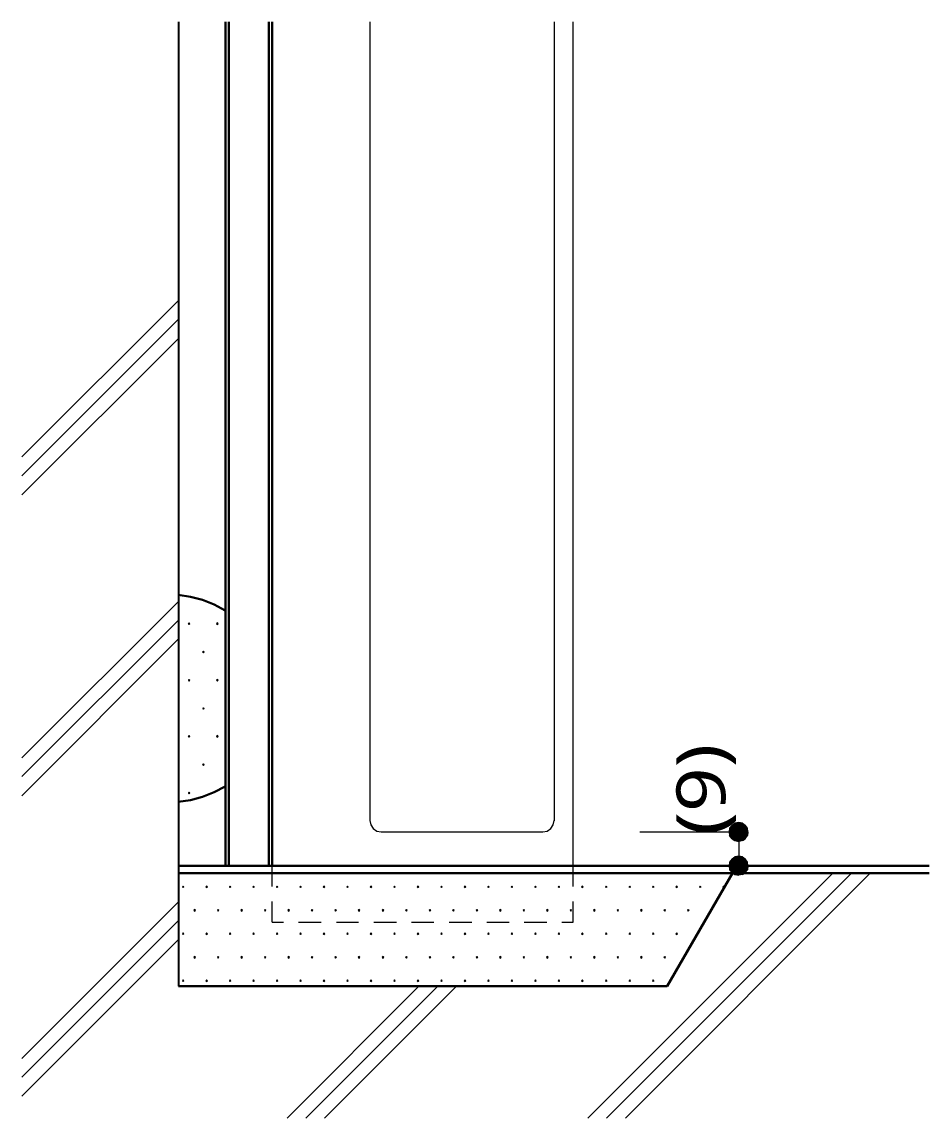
# Model space of a CAD drawing. Header units: millimetres. Extents: x 0 to 420, y 0 to 297.
# Drawn here: x 237.3 to 285.5, y 111.7 to 170 of the extents above; entities that cross this region are included whole.
import ezdxf
from ezdxf.enums import TextEntityAlignment as Align

# ---------------------------------------------------------------- set-up
doc = ezdxf.new("R2010")
doc.units = ezdxf.units.MM
doc.styles.add('kst32b', font='NotoSansJP-Variable.ttf')

msp = doc.modelspace()

# ---------------------------------------------------------------- hatches: boundary and pattern name
for points in [[(246.168, 138.028), (246.147, 138.007), (246.126, 137.985), (246.147, 137.964), (246.168, 137.943), (246.189, 137.964), (246.211, 137.985), (246.189, 138.007), (246.168, 138.028)], [(247.671, 138.028), (247.65, 138.007), (247.629, 137.985), (247.65, 137.964), (247.671, 137.943), (247.692, 137.964), (247.714, 137.985), (247.692, 138.007), (247.671, 138.028)], [(246.93, 136.525), (246.909, 136.504), (246.888, 136.483), (246.909, 136.461), (246.93, 136.44), (246.952, 136.461), (246.973, 136.483), (246.952, 136.504), (246.93, 136.525)], [(246.168, 135.022), (246.147, 135.001), (246.126, 134.98), (246.147, 134.959), (246.168, 134.938), (246.189, 134.959), (246.211, 134.98), (246.189, 135.001), (246.168, 135.022)], [(247.671, 135.022), (247.65, 135.001), (247.629, 134.98), (247.65, 134.959), (247.671, 134.938), (247.692, 134.959), (247.714, 134.98), (247.692, 135.001), (247.671, 135.022)], [(246.93, 133.519), (246.909, 133.498), (246.888, 133.477), (246.909, 133.456), (246.93, 133.435), (246.952, 133.456), (246.973, 133.477), (246.952, 133.498), (246.93, 133.519)], [(246.168, 132.038), (246.147, 132.017), (246.126, 131.995), (246.147, 131.974), (246.168, 131.953), (246.189, 131.974), (246.211, 131.995), (246.189, 132.017), (246.168, 132.038)], [(247.671, 132.038), (247.65, 132.017), (247.629, 131.995), (247.65, 131.974), (247.671, 131.953), (247.692, 131.974), (247.714, 131.995), (247.692, 132.017), (247.671, 132.038)], [(246.93, 130.535), (246.909, 130.514), (246.888, 130.492), (246.909, 130.471), (246.93, 130.45), (246.952, 130.471), (246.973, 130.492), (246.952, 130.514), (246.93, 130.535)], [(246.168, 129.032), (246.147, 129.011), (246.126, 128.99), (246.147, 128.968), (246.168, 128.947), (246.189, 128.968), (246.211, 128.99), (246.189, 129.011), (246.168, 129.032)], [(274.913, 127.106), (274.891, 126.915), (275.4, 126.915), (274.913, 127.106)], [(274.913, 125.307), (274.891, 125.116), (275.4, 125.116), (274.913, 125.307)], [(245.851, 124.037), (245.83, 124.015), (245.809, 123.994), (245.83, 123.973), (245.851, 123.952), (245.872, 123.973), (245.893, 123.994), (245.872, 124.015), (245.851, 124.037)], [(247.1, 124.037), (247.079, 124.015), (247.057, 123.994), (247.079, 123.973), (247.1, 123.952), (247.121, 123.973), (247.142, 123.994), (247.121, 124.015), (247.1, 124.037)], [(248.348, 124.037), (248.327, 124.015), (248.306, 123.994), (248.327, 123.973), (248.348, 123.952), (248.37, 123.973), (248.391, 123.994), (248.37, 124.015), (248.348, 124.037)], [(249.597, 124.037), (249.576, 124.015), (249.555, 123.994), (249.576, 123.973), (249.597, 123.952), (249.619, 123.973), (249.64, 123.994), (249.619, 124.015), (249.597, 124.037)], [(250.846, 124.037), (250.825, 124.015), (250.804, 123.994), (250.825, 123.973), (250.846, 123.952), (250.867, 123.973), (250.889, 123.994), (250.867, 124.015), (250.846, 124.037)], [(252.095, 124.037), (252.074, 124.015), (252.053, 123.994), (252.074, 123.973), (252.095, 123.952), (252.116, 123.973), (252.137, 123.994), (252.116, 124.015), (252.095, 124.037)], [(253.344, 124.037), (253.323, 124.015), (253.302, 123.994), (253.323, 123.973), (253.344, 123.952), (253.365, 123.973), (253.386, 123.994), (253.365, 124.015), (253.344, 124.037)], [(254.593, 124.037), (254.571, 124.015), (254.55, 123.994), (254.571, 123.973), (254.593, 123.952), (254.614, 123.973), (254.635, 123.994), (254.614, 124.015), (254.593, 124.037)], [(255.841, 124.037), (255.82, 124.015), (255.799, 123.994), (255.82, 123.973), (255.841, 123.952), (255.863, 123.973), (255.884, 123.994), (255.863, 124.015), (255.841, 124.037)], [(257.09, 124.037), (257.069, 124.015), (257.048, 123.994), (257.069, 123.973), (257.09, 123.952), (257.112, 123.973), (257.133, 123.994), (257.112, 124.015), (257.09, 124.037)], [(258.339, 124.037), (258.318, 124.015), (258.297, 123.994), (258.318, 123.973), (258.339, 123.952), (258.36, 123.973), (258.382, 123.994), (258.36, 124.015), (258.339, 124.037)], [(259.588, 124.037), (259.567, 124.015), (259.546, 123.994), (259.567, 123.973), (259.588, 123.952), (259.609, 123.973), (259.63, 123.994), (259.609, 124.015), (259.588, 124.037)], [(260.837, 124.037), (260.816, 124.015), (260.795, 123.994), (260.816, 123.973), (260.837, 123.952), (260.858, 123.973), (260.879, 123.994), (260.858, 124.015), (260.837, 124.037)], [(262.086, 124.037), (262.064, 124.015), (262.043, 123.994), (262.064, 123.973), (262.086, 123.952), (262.107, 123.973), (262.128, 123.994), (262.107, 124.015), (262.086, 124.037)], [(263.335, 124.037), (263.313, 124.015), (263.292, 123.994), (263.313, 123.973), (263.335, 123.952), (263.356, 123.973), (263.377, 123.994), (263.356, 124.015), (263.335, 124.037)], [(264.583, 124.037), (264.562, 124.015), (264.541, 123.994), (264.562, 123.973), (264.583, 123.952), (264.604, 123.973), (264.626, 123.994), (264.604, 124.015), (264.583, 124.037)], [(265.832, 124.037), (265.811, 124.015), (265.79, 123.994), (265.811, 123.973), (265.832, 123.952), (265.853, 123.973), (265.875, 123.994), (265.853, 124.015), (265.832, 124.037)], [(267.081, 124.037), (267.06, 124.015), (267.039, 123.994), (267.06, 123.973), (267.081, 123.952), (267.102, 123.973), (267.123, 123.994), (267.102, 124.015), (267.081, 124.037)], [(268.351, 124.037), (268.33, 124.015), (268.309, 123.994), (268.33, 123.973), (268.351, 123.952), (268.372, 123.973), (268.393, 123.994), (268.372, 124.015), (268.351, 124.037)], [(269.6, 124.037), (269.579, 124.015), (269.557, 123.994), (269.579, 123.973), (269.6, 123.952), (269.621, 123.973), (269.642, 123.994), (269.621, 124.015), (269.6, 124.037)], [(270.849, 124.037), (270.828, 124.015), (270.806, 123.994), (270.828, 123.973), (270.849, 123.952), (270.87, 123.973), (270.891, 123.994), (270.87, 124.015), (270.849, 124.037)], [(272.098, 124.037), (272.076, 124.015), (272.055, 123.994), (272.076, 123.973), (272.098, 123.952), (272.119, 123.973), (272.14, 123.994), (272.119, 124.015), (272.098, 124.037)], [(273.346, 124.037), (273.325, 124.015), (273.304, 123.994), (273.325, 123.973), (273.346, 123.952), (273.368, 123.973), (273.389, 123.994), (273.368, 124.015), (273.346, 124.037)], [(274.595, 124.037), (274.574, 124.015), (274.553, 123.994), (274.574, 123.973), (274.595, 123.952), (274.616, 123.973), (274.637, 123.994), (274.616, 124.015), (274.595, 124.037)], [(246.465, 122.788), (246.444, 122.767), (246.422, 122.746), (246.444, 122.724), (246.465, 122.703), (246.486, 122.724), (246.507, 122.746), (246.486, 122.767), (246.465, 122.788)], [(247.714, 122.788), (247.692, 122.767), (247.671, 122.746), (247.692, 122.724), (247.714, 122.703), (247.735, 122.724), (247.756, 122.746), (247.735, 122.767), (247.714, 122.788)], [(248.962, 122.788), (248.941, 122.767), (248.92, 122.746), (248.941, 122.724), (248.962, 122.703), (248.984, 122.724), (249.005, 122.746), (248.984, 122.767), (248.962, 122.788)], [(250.211, 122.788), (250.19, 122.767), (250.169, 122.746), (250.19, 122.724), (250.211, 122.703), (250.232, 122.724), (250.254, 122.746), (250.232, 122.767), (250.211, 122.788)], [(251.46, 122.788), (251.439, 122.767), (251.418, 122.746), (251.439, 122.724), (251.46, 122.703), (251.481, 122.724), (251.502, 122.746), (251.481, 122.767), (251.46, 122.788)], [(252.709, 122.788), (252.688, 122.767), (252.666, 122.746), (252.688, 122.724), (252.709, 122.703), (252.73, 122.724), (252.751, 122.746), (252.73, 122.767), (252.709, 122.788)], [(253.958, 122.788), (253.937, 122.767), (253.915, 122.746), (253.937, 122.724), (253.958, 122.703), (253.979, 122.724), (254, 122.746), (253.979, 122.767), (253.958, 122.788)], [(255.207, 122.788), (255.185, 122.767), (255.164, 122.746), (255.185, 122.724), (255.207, 122.703), (255.228, 122.724), (255.249, 122.746), (255.228, 122.767), (255.207, 122.788)], [(256.477, 122.788), (256.455, 122.767), (256.434, 122.746), (256.455, 122.724), (256.477, 122.703), (256.498, 122.724), (256.519, 122.746), (256.498, 122.767), (256.477, 122.788)], [(257.725, 122.788), (257.704, 122.767), (257.683, 122.746), (257.704, 122.724), (257.725, 122.703), (257.746, 122.724), (257.768, 122.746), (257.746, 122.767), (257.725, 122.788)], [(258.974, 122.788), (258.953, 122.767), (258.932, 122.746), (258.953, 122.724), (258.974, 122.703), (258.995, 122.724), (259.016, 122.746), (258.995, 122.767), (258.974, 122.788)], [(260.223, 122.788), (260.202, 122.767), (260.181, 122.746), (260.202, 122.724), (260.223, 122.703), (260.244, 122.724), (260.265, 122.746), (260.244, 122.767), (260.223, 122.788)], [(261.472, 122.788), (261.451, 122.767), (261.429, 122.746), (261.451, 122.724), (261.472, 122.703), (261.493, 122.724), (261.514, 122.746), (261.493, 122.767), (261.472, 122.788)], [(262.721, 122.788), (262.7, 122.767), (262.678, 122.746), (262.7, 122.724), (262.721, 122.703), (262.742, 122.724), (262.763, 122.746), (262.742, 122.767), (262.721, 122.788)], [(263.97, 122.788), (263.948, 122.767), (263.927, 122.746), (263.948, 122.724), (263.97, 122.703), (263.991, 122.724), (264.012, 122.746), (263.991, 122.767), (263.97, 122.788)], [(265.218, 122.788), (265.197, 122.767), (265.176, 122.746), (265.197, 122.724), (265.218, 122.703), (265.239, 122.724), (265.261, 122.746), (265.239, 122.767), (265.218, 122.788)], [(266.467, 122.788), (266.446, 122.767), (266.425, 122.746), (266.446, 122.724), (266.467, 122.703), (266.488, 122.724), (266.51, 122.746), (266.488, 122.767), (266.467, 122.788)], [(267.716, 122.788), (267.695, 122.767), (267.674, 122.746), (267.695, 122.724), (267.716, 122.703), (267.737, 122.724), (267.758, 122.746), (267.737, 122.767), (267.716, 122.788)], [(268.965, 122.788), (268.944, 122.767), (268.923, 122.746), (268.944, 122.724), (268.965, 122.703), (268.986, 122.724), (269.007, 122.746), (268.986, 122.767), (268.965, 122.788)], [(270.214, 122.788), (270.193, 122.767), (270.171, 122.746), (270.193, 122.724), (270.214, 122.703), (270.235, 122.724), (270.256, 122.746), (270.235, 122.767), (270.214, 122.788)], [(271.462, 122.788), (271.441, 122.767), (271.42, 122.746), (271.441, 122.724), (271.462, 122.703), (271.484, 122.724), (271.505, 122.746), (271.484, 122.767), (271.462, 122.788)], [(272.711, 122.788), (272.69, 122.767), (272.669, 122.746), (272.69, 122.724), (272.711, 122.703), (272.732, 122.724), (272.754, 122.746), (272.732, 122.767), (272.711, 122.788)], [(245.851, 121.539), (245.83, 121.518), (245.809, 121.497), (245.83, 121.475), (245.851, 121.454), (245.872, 121.475), (245.893, 121.497), (245.872, 121.518), (245.851, 121.539)], [(247.1, 121.539), (247.079, 121.518), (247.057, 121.497), (247.079, 121.475), (247.1, 121.454), (247.121, 121.475), (247.142, 121.497), (247.121, 121.518), (247.1, 121.539)], [(248.348, 121.539), (248.327, 121.518), (248.306, 121.497), (248.327, 121.475), (248.348, 121.454), (248.37, 121.475), (248.391, 121.497), (248.37, 121.518), (248.348, 121.539)], [(249.597, 121.539), (249.576, 121.518), (249.555, 121.497), (249.576, 121.475), (249.597, 121.454), (249.619, 121.475), (249.64, 121.497), (249.619, 121.518), (249.597, 121.539)], [(250.846, 121.539), (250.825, 121.518), (250.804, 121.497), (250.825, 121.475), (250.846, 121.454), (250.867, 121.475), (250.889, 121.497), (250.867, 121.518), (250.846, 121.539)], [(252.095, 121.539), (252.074, 121.518), (252.053, 121.497), (252.074, 121.475), (252.095, 121.454), (252.116, 121.475), (252.137, 121.497), (252.116, 121.518), (252.095, 121.539)], [(253.344, 121.539), (253.323, 121.518), (253.302, 121.497), (253.323, 121.475), (253.344, 121.454), (253.365, 121.475), (253.386, 121.497), (253.365, 121.518), (253.344, 121.539)], [(254.593, 121.539), (254.571, 121.518), (254.55, 121.497), (254.571, 121.475), (254.593, 121.454), (254.614, 121.475), (254.635, 121.497), (254.614, 121.518), (254.593, 121.539)], [(255.841, 121.539), (255.82, 121.518), (255.799, 121.497), (255.82, 121.475), (255.841, 121.454), (255.863, 121.475), (255.884, 121.497), (255.863, 121.518), (255.841, 121.539)], [(257.09, 121.539), (257.069, 121.518), (257.048, 121.497), (257.069, 121.475), (257.09, 121.454), (257.112, 121.475), (257.133, 121.497), (257.112, 121.518), (257.09, 121.539)], [(258.339, 121.539), (258.318, 121.518), (258.297, 121.497), (258.318, 121.475), (258.339, 121.454), (258.36, 121.475), (258.382, 121.497), (258.36, 121.518), (258.339, 121.539)], [(259.588, 121.539), (259.567, 121.518), (259.546, 121.497), (259.567, 121.475), (259.588, 121.454), (259.609, 121.475), (259.63, 121.497), (259.609, 121.518), (259.588, 121.539)], [(260.837, 121.539), (260.816, 121.518), (260.795, 121.497), (260.816, 121.475), (260.837, 121.454), (260.858, 121.475), (260.879, 121.497), (260.858, 121.518), (260.837, 121.539)], [(262.086, 121.539), (262.064, 121.518), (262.043, 121.497), (262.064, 121.475), (262.086, 121.454), (262.107, 121.475), (262.128, 121.497), (262.107, 121.518), (262.086, 121.539)], [(263.335, 121.539), (263.313, 121.518), (263.292, 121.497), (263.313, 121.475), (263.335, 121.454), (263.356, 121.475), (263.377, 121.497), (263.356, 121.518), (263.335, 121.539)], [(264.583, 121.539), (264.562, 121.518), (264.541, 121.497), (264.562, 121.475), (264.583, 121.454), (264.604, 121.475), (264.626, 121.497), (264.604, 121.518), (264.583, 121.539)], [(265.832, 121.539), (265.811, 121.518), (265.79, 121.497), (265.811, 121.475), (265.832, 121.454), (265.853, 121.475), (265.875, 121.497), (265.853, 121.518), (265.832, 121.539)], [(267.081, 121.539), (267.06, 121.518), (267.039, 121.497), (267.06, 121.475), (267.081, 121.454), (267.102, 121.475), (267.123, 121.497), (267.102, 121.518), (267.081, 121.539)], [(268.351, 121.539), (268.33, 121.518), (268.309, 121.497), (268.33, 121.475), (268.351, 121.454), (268.372, 121.475), (268.393, 121.497), (268.372, 121.518), (268.351, 121.539)], [(269.6, 121.539), (269.579, 121.518), (269.557, 121.497), (269.579, 121.475), (269.6, 121.454), (269.621, 121.475), (269.642, 121.497), (269.621, 121.518), (269.6, 121.539)], [(270.849, 121.539), (270.828, 121.518), (270.806, 121.497), (270.828, 121.475), (270.849, 121.454), (270.87, 121.475), (270.891, 121.497), (270.87, 121.518), (270.849, 121.539)], [(272.098, 121.539), (272.076, 121.518), (272.055, 121.497), (272.076, 121.475), (272.098, 121.454), (272.119, 121.475), (272.14, 121.497), (272.119, 121.518), (272.098, 121.539)], [(246.465, 120.29), (246.444, 120.269), (246.422, 120.248), (246.444, 120.227), (246.465, 120.205), (246.486, 120.227), (246.507, 120.248), (246.486, 120.269), (246.465, 120.29)], [(247.714, 120.29), (247.692, 120.269), (247.671, 120.248), (247.692, 120.227), (247.714, 120.205), (247.735, 120.227), (247.756, 120.248), (247.735, 120.269), (247.714, 120.29)], [(248.962, 120.29), (248.941, 120.269), (248.92, 120.248), (248.941, 120.227), (248.962, 120.205), (248.984, 120.227), (249.005, 120.248), (248.984, 120.269), (248.962, 120.29)], [(250.211, 120.29), (250.19, 120.269), (250.169, 120.248), (250.19, 120.227), (250.211, 120.205), (250.232, 120.227), (250.254, 120.248), (250.232, 120.269), (250.211, 120.29)], [(251.46, 120.29), (251.439, 120.269), (251.418, 120.248), (251.439, 120.227), (251.46, 120.205), (251.481, 120.227), (251.502, 120.248), (251.481, 120.269), (251.46, 120.29)], [(252.709, 120.29), (252.688, 120.269), (252.666, 120.248), (252.688, 120.227), (252.709, 120.205), (252.73, 120.227), (252.751, 120.248), (252.73, 120.269), (252.709, 120.29)], [(253.958, 120.29), (253.937, 120.269), (253.915, 120.248), (253.937, 120.227), (253.958, 120.205), (253.979, 120.227), (254, 120.248), (253.979, 120.269), (253.958, 120.29)], [(255.207, 120.29), (255.185, 120.269), (255.164, 120.248), (255.185, 120.227), (255.207, 120.205), (255.228, 120.227), (255.249, 120.248), (255.228, 120.269), (255.207, 120.29)], [(256.477, 120.29), (256.455, 120.269), (256.434, 120.248), (256.455, 120.227), (256.477, 120.205), (256.498, 120.227), (256.519, 120.248), (256.498, 120.269), (256.477, 120.29)], [(257.725, 120.29), (257.704, 120.269), (257.683, 120.248), (257.704, 120.227), (257.725, 120.205), (257.746, 120.227), (257.768, 120.248), (257.746, 120.269), (257.725, 120.29)], [(258.974, 120.29), (258.953, 120.269), (258.932, 120.248), (258.953, 120.227), (258.974, 120.205), (258.995, 120.227), (259.016, 120.248), (258.995, 120.269), (258.974, 120.29)], [(260.223, 120.29), (260.202, 120.269), (260.181, 120.248), (260.202, 120.227), (260.223, 120.205), (260.244, 120.227), (260.265, 120.248), (260.244, 120.269), (260.223, 120.29)], [(261.472, 120.29), (261.451, 120.269), (261.429, 120.248), (261.451, 120.227), (261.472, 120.205), (261.493, 120.227), (261.514, 120.248), (261.493, 120.269), (261.472, 120.29)], [(262.721, 120.29), (262.7, 120.269), (262.678, 120.248), (262.7, 120.227), (262.721, 120.205), (262.742, 120.227), (262.763, 120.248), (262.742, 120.269), (262.721, 120.29)], [(263.97, 120.29), (263.948, 120.269), (263.927, 120.248), (263.948, 120.227), (263.97, 120.205), (263.991, 120.227), (264.012, 120.248), (263.991, 120.269), (263.97, 120.29)], [(265.218, 120.29), (265.197, 120.269), (265.176, 120.248), (265.197, 120.227), (265.218, 120.205), (265.239, 120.227), (265.261, 120.248), (265.239, 120.269), (265.218, 120.29)], [(266.467, 120.29), (266.446, 120.269), (266.425, 120.248), (266.446, 120.227), (266.467, 120.205), (266.488, 120.227), (266.51, 120.248), (266.488, 120.269), (266.467, 120.29)], [(267.716, 120.29), (267.695, 120.269), (267.674, 120.248), (267.695, 120.227), (267.716, 120.205), (267.737, 120.227), (267.758, 120.248), (267.737, 120.269), (267.716, 120.29)], [(268.965, 120.29), (268.944, 120.269), (268.923, 120.248), (268.944, 120.227), (268.965, 120.205), (268.986, 120.227), (269.007, 120.248), (268.986, 120.269), (268.965, 120.29)], [(270.214, 120.29), (270.193, 120.269), (270.171, 120.248), (270.193, 120.227), (270.214, 120.205), (270.235, 120.227), (270.256, 120.248), (270.235, 120.269), (270.214, 120.29)], [(271.462, 120.29), (271.441, 120.269), (271.42, 120.248), (271.441, 120.227), (271.462, 120.205), (271.484, 120.227), (271.505, 120.248), (271.484, 120.269), (271.462, 120.29)], [(245.851, 119.041), (245.83, 119.02), (245.809, 118.999), (245.83, 118.978), (245.851, 118.957), (245.872, 118.978), (245.893, 118.999), (245.872, 119.02), (245.851, 119.041)], [(247.1, 119.041), (247.079, 119.02), (247.057, 118.999), (247.079, 118.978), (247.1, 118.957), (247.121, 118.978), (247.142, 118.999), (247.121, 119.02), (247.1, 119.041)], [(248.348, 119.041), (248.327, 119.02), (248.306, 118.999), (248.327, 118.978), (248.348, 118.957), (248.37, 118.978), (248.391, 118.999), (248.37, 119.02), (248.348, 119.041)], [(249.597, 119.041), (249.576, 119.02), (249.555, 118.999), (249.576, 118.978), (249.597, 118.957), (249.619, 118.978), (249.64, 118.999), (249.619, 119.02), (249.597, 119.041)], [(250.846, 119.041), (250.825, 119.02), (250.804, 118.999), (250.825, 118.978), (250.846, 118.957), (250.867, 118.978), (250.889, 118.999), (250.867, 119.02), (250.846, 119.041)], [(252.095, 119.041), (252.074, 119.02), (252.053, 118.999), (252.074, 118.978), (252.095, 118.957), (252.116, 118.978), (252.137, 118.999), (252.116, 119.02), (252.095, 119.041)], [(253.344, 119.041), (253.323, 119.02), (253.302, 118.999), (253.323, 118.978), (253.344, 118.957), (253.365, 118.978), (253.386, 118.999), (253.365, 119.02), (253.344, 119.041)], [(254.593, 119.041), (254.571, 119.02), (254.55, 118.999), (254.571, 118.978), (254.593, 118.957), (254.614, 118.978), (254.635, 118.999), (254.614, 119.02), (254.593, 119.041)], [(255.841, 119.041), (255.82, 119.02), (255.799, 118.999), (255.82, 118.978), (255.841, 118.957), (255.863, 118.978), (255.884, 118.999), (255.863, 119.02), (255.841, 119.041)], [(257.09, 119.041), (257.069, 119.02), (257.048, 118.999), (257.069, 118.978), (257.09, 118.957), (257.112, 118.978), (257.133, 118.999), (257.112, 119.02), (257.09, 119.041)], [(258.339, 119.041), (258.318, 119.02), (258.297, 118.999), (258.318, 118.978), (258.339, 118.957), (258.36, 118.978), (258.382, 118.999), (258.36, 119.02), (258.339, 119.041)], [(259.588, 119.041), (259.567, 119.02), (259.546, 118.999), (259.567, 118.978), (259.588, 118.957), (259.609, 118.978), (259.63, 118.999), (259.609, 119.02), (259.588, 119.041)], [(260.837, 119.041), (260.816, 119.02), (260.795, 118.999), (260.816, 118.978), (260.837, 118.957), (260.858, 118.978), (260.879, 118.999), (260.858, 119.02), (260.837, 119.041)], [(262.086, 119.041), (262.064, 119.02), (262.043, 118.999), (262.064, 118.978), (262.086, 118.957), (262.107, 118.978), (262.128, 118.999), (262.107, 119.02), (262.086, 119.041)], [(263.335, 119.041), (263.313, 119.02), (263.292, 118.999), (263.313, 118.978), (263.335, 118.957), (263.356, 118.978), (263.377, 118.999), (263.356, 119.02), (263.335, 119.041)], [(264.583, 119.041), (264.562, 119.02), (264.541, 118.999), (264.562, 118.978), (264.583, 118.957), (264.604, 118.978), (264.626, 118.999), (264.604, 119.02), (264.583, 119.041)], [(265.832, 119.041), (265.811, 119.02), (265.79, 118.999), (265.811, 118.978), (265.832, 118.957), (265.853, 118.978), (265.875, 118.999), (265.853, 119.02), (265.832, 119.041)], [(267.081, 119.041), (267.06, 119.02), (267.039, 118.999), (267.06, 118.978), (267.081, 118.957), (267.102, 118.978), (267.123, 118.999), (267.102, 119.02), (267.081, 119.041)], [(268.351, 119.041), (268.33, 119.02), (268.309, 118.999), (268.33, 118.978), (268.351, 118.957), (268.372, 118.978), (268.393, 118.999), (268.372, 119.02), (268.351, 119.041)], [(269.6, 119.041), (269.579, 119.02), (269.557, 118.999), (269.579, 118.978), (269.6, 118.957), (269.621, 118.978), (269.642, 118.999), (269.621, 119.02), (269.6, 119.041)], [(270.849, 119.041), (270.828, 119.02), (270.806, 118.999), (270.828, 118.978), (270.849, 118.957), (270.87, 118.978), (270.891, 118.999), (270.87, 119.02), (270.849, 119.041)]]:
    msp.add_hatch(color=7).paths.add_polyline_path(points)
h = msp.add_hatch(color=7)
h.paths.add_polyline_path([(275.4, 127.423), (275.188, 127.381), (275.4, 126.915), (275.4, 127.423)])
h.paths.add_polyline_path([(275.188, 127.381), (275.4, 126.915), (275.04, 127.275), (275.188, 127.381)])
h.paths.add_polyline_path([(275.4, 126.915), (275.04, 127.275), (274.913, 127.106), (275.4, 126.915)])
h = msp.add_hatch(color=7)
h.paths.add_polyline_path([(275.865, 127.106), (275.738, 127.275), (275.4, 126.915), (275.865, 127.106)])
h.paths.add_polyline_path([(275.738, 127.275), (275.4, 126.915), (275.59, 127.381), (275.738, 127.275)])
h.paths.add_polyline_path([(275.4, 126.915), (275.59, 127.381), (275.4, 127.423), (275.4, 126.915)])
h = msp.add_hatch(color=7)
h.paths.add_polyline_path([(275.738, 126.555), (275.865, 126.725), (275.4, 126.915), (275.738, 126.555)])
h.paths.add_polyline_path([(275.865, 126.725), (275.4, 126.915), (275.886, 126.915), (275.865, 126.725)])
h.paths.add_polyline_path([(275.4, 126.915), (275.886, 126.915), (275.865, 127.106), (275.4, 126.915)])
h = msp.add_hatch(color=7)
h.paths.add_polyline_path([(274.891, 126.915), (274.913, 126.725), (275.4, 126.915), (274.891, 126.915)])
h.paths.add_polyline_path([(274.913, 126.725), (275.4, 126.915), (275.04, 126.555), (274.913, 126.725)])
h.paths.add_polyline_path([(275.4, 126.915), (275.04, 126.555), (275.188, 126.45), (275.4, 126.915)])
h = msp.add_hatch(color=7)
h.paths.add_polyline_path([(275.188, 126.45), (275.4, 126.407), (275.4, 126.915), (275.188, 126.45)])
h.paths.add_polyline_path([(275.4, 126.407), (275.4, 126.915), (275.59, 126.45), (275.4, 126.407)])
h.paths.add_polyline_path([(275.4, 126.915), (275.59, 126.45), (275.738, 126.555), (275.4, 126.915)])
h = msp.add_hatch(color=7)
h.paths.add_polyline_path([(275.4, 125.624), (275.188, 125.582), (275.4, 125.116), (275.4, 125.624)])
h.paths.add_polyline_path([(275.188, 125.582), (275.4, 125.116), (275.04, 125.476), (275.188, 125.582)])
h.paths.add_polyline_path([(275.4, 125.116), (275.04, 125.476), (274.913, 125.307), (275.4, 125.116)])
h = msp.add_hatch(color=7)
h.paths.add_polyline_path([(275.865, 125.307), (275.738, 125.476), (275.4, 125.116), (275.865, 125.307)])
h.paths.add_polyline_path([(275.738, 125.476), (275.4, 125.116), (275.59, 125.582), (275.738, 125.476)])
h.paths.add_polyline_path([(275.4, 125.116), (275.59, 125.582), (275.4, 125.624), (275.4, 125.116)])
h = msp.add_hatch(color=7)
h.paths.add_polyline_path([(274.891, 125.116), (274.913, 124.904), (275.4, 125.116), (274.891, 125.116)])
h.paths.add_polyline_path([(274.913, 124.904), (275.4, 125.116), (275.04, 124.756), (274.913, 124.904)])
h.paths.add_polyline_path([(275.4, 125.116), (275.04, 124.756), (275.188, 124.65), (275.4, 125.116)])
h = msp.add_hatch(color=7)
h.paths.add_polyline_path([(275.188, 124.65), (275.4, 124.608), (275.4, 125.116), (275.188, 124.65)])
h.paths.add_polyline_path([(275.4, 124.608), (275.4, 125.116), (275.59, 124.65), (275.4, 124.608)])
h.paths.add_polyline_path([(275.4, 125.116), (275.59, 124.65), (275.738, 124.756), (275.4, 125.116)])
h = msp.add_hatch(color=7)
h.paths.add_polyline_path([(275.738, 124.756), (275.865, 124.904), (275.4, 125.116), (275.738, 124.756)])
h.paths.add_polyline_path([(275.865, 124.904), (275.4, 125.116), (275.886, 125.116), (275.865, 124.904)])
h.paths.add_polyline_path([(275.4, 125.116), (275.886, 125.116), (275.865, 125.307), (275.4, 125.116)])

# ---------------------------------------------------------------- linework, layer by layer
at = {"lineweight": 25}
msp.add_lwpolyline([(245.597, 169.989), (245.597, 118.703)], dxfattribs=at)
at = {"lineweight": 30}
for points in [[(248.095, 125.116), (248.095, 169.989)], [(248.285, 125.116), (248.285, 169.989)], [(250.402, 125.116), (250.402, 169.989)], [(250.592, 125.116), (250.592, 169.989)], [(248.081, 138.695), (247.498, 139.012), (246.882, 139.256), (246.243, 139.424), (245.585, 139.514)], [(245.585, 128.519), (246.243, 128.61), (246.882, 128.778), (247.498, 129.021), (248.081, 129.338)], [(245.597, 125.116), (285.517, 125.116)], [(245.597, 118.703), (271.589, 118.703), (275.061, 124.714)], [(245.597, 124.714), (285.517, 124.714)]]:
    msp.add_lwpolyline(points, dxfattribs=at)
at = {"lineweight": 13}
for points in [[(255.799, 127.508), (255.799, 169.989)], [(265.599, 127.508), (265.599, 169.989)], [(266.594, 125.116), (266.594, 169.989)], [(237.278, 146.854), (245.597, 155.173)], [(237.278, 145.859), (245.597, 154.178)], [(237.278, 144.843), (245.597, 153.162)], [(237.278, 130.852), (245.597, 139.171)], [(237.278, 129.858), (245.597, 138.176)], [(237.278, 128.842), (245.597, 137.181)], [(255.778, 127.519), (255.825, 127.284), (255.955, 127.092), (256.146, 126.963), (256.381, 126.915)], [(264.975, 126.915), (265.21, 126.963), (265.401, 127.092), (265.531, 127.284), (265.578, 127.519)], [(256.392, 126.915), (264.986, 126.915)], [(270.129, 126.915), (275.4, 126.915)], [(274.849, 126.915), (275.4, 126.915), (275.421, 126.915)], [(275.4, 126.915), (275.4, 125.116)], [(250.592, 124.015), (250.592, 125.116)], [(266.594, 124.015), (266.594, 125.116)], [(275.4, 125.116), (275.421, 125.116)], [(267.377, 111.696), (280.395, 124.714)], [(268.372, 111.696), (281.39, 124.714)], [(269.367, 111.696), (282.385, 124.714)], [(237.278, 114.871), (245.597, 123.19)], [(250.592, 122.11), (250.592, 123.211)], [(266.594, 122.11), (266.594, 123.211)], [(237.278, 113.877), (245.597, 122.195)], [(250.592, 122.11), (251.185, 122.11)], [(251.989, 122.11), (253.196, 122.11)], [(254, 122.11), (255.185, 122.11)], [(255.99, 122.11), (257.196, 122.11)], [(258, 122.11), (259.186, 122.11)], [(259.99, 122.11), (261.197, 122.11)], [(262.001, 122.11), (263.186, 122.11)], [(263.991, 122.11), (265.197, 122.11)], [(265.98, 122.11), (266.594, 122.11)], [(237.278, 112.861), (245.597, 121.2)], [(251.375, 111.696), (258.382, 118.703)], [(252.37, 111.696), (259.398, 118.703)], [(253.365, 111.696), (260.392, 118.703)]]:
    msp.add_lwpolyline(points, dxfattribs=at)
at = {"lineweight": 0}
for points in [[(246.168, 138.028), (246.147, 138.007), (246.126, 137.985), (246.147, 137.964), (246.168, 137.943), (246.189, 137.964), (246.211, 137.985), (246.189, 138.007)], [(247.671, 138.028), (247.65, 138.007), (247.629, 137.985), (247.65, 137.964), (247.671, 137.943), (247.692, 137.964), (247.714, 137.985), (247.692, 138.007)], [(246.93, 136.525), (246.909, 136.504), (246.888, 136.483), (246.909, 136.461), (246.93, 136.44), (246.952, 136.461), (246.973, 136.483), (246.952, 136.504)], [(246.168, 135.022), (246.147, 135.001), (246.126, 134.98), (246.147, 134.959), (246.168, 134.938), (246.189, 134.959), (246.211, 134.98), (246.189, 135.001)], [(247.671, 135.022), (247.65, 135.001), (247.629, 134.98), (247.65, 134.959), (247.671, 134.938), (247.692, 134.959), (247.714, 134.98), (247.692, 135.001)], [(246.93, 133.519), (246.909, 133.498), (246.888, 133.477), (246.909, 133.456), (246.93, 133.435), (246.952, 133.456), (246.973, 133.477), (246.952, 133.498)], [(246.168, 132.038), (246.147, 132.017), (246.126, 131.995), (246.147, 131.974), (246.168, 131.953), (246.189, 131.974), (246.211, 131.995), (246.189, 132.017)], [(247.671, 132.038), (247.65, 132.017), (247.629, 131.995), (247.65, 131.974), (247.671, 131.953), (247.692, 131.974), (247.714, 131.995), (247.692, 132.017)], [(246.93, 130.535), (246.909, 130.514), (246.888, 130.492), (246.909, 130.471), (246.93, 130.45), (246.952, 130.471), (246.973, 130.492), (246.952, 130.514)], [(246.168, 129.032), (246.147, 129.011), (246.126, 128.99), (246.147, 128.968), (246.168, 128.947), (246.189, 128.968), (246.211, 128.99), (246.189, 129.011)], [(274.913, 127.106), (274.891, 126.915), (275.4, 126.915)], [(275.4, 126.915), (275.04, 127.275), (274.913, 127.106)], [(275.188, 127.381), (275.4, 126.915), (275.04, 127.275)], [(275.4, 127.423), (275.188, 127.381), (275.4, 126.915)], [(275.4, 126.915), (275.59, 127.381), (275.4, 127.423)], [(275.738, 127.275), (275.4, 126.915), (275.59, 127.381)], [(275.865, 127.106), (275.738, 127.275), (275.4, 126.915)], [(275.4, 126.915), (275.886, 126.915), (275.865, 127.106)], [(274.891, 126.915), (274.913, 126.725), (275.4, 126.915)], [(274.913, 126.725), (275.4, 126.915), (275.04, 126.555)], [(275.4, 126.915), (275.04, 126.555), (275.188, 126.45)], [(275.188, 126.45), (275.4, 126.407), (275.4, 126.915)], [(275.4, 126.407), (275.4, 126.915), (275.59, 126.45)], [(275.4, 126.915), (275.59, 126.45), (275.738, 126.555)], [(275.738, 126.555), (275.865, 126.725), (275.4, 126.915)], [(275.865, 126.725), (275.4, 126.915), (275.886, 126.915)], [(275.4, 125.116), (275.04, 125.476), (274.913, 125.307)], [(275.188, 125.582), (275.4, 125.116), (275.04, 125.476)], [(275.4, 125.624), (275.188, 125.582), (275.4, 125.116)], [(275.4, 125.116), (275.59, 125.582), (275.4, 125.624)], [(275.738, 125.476), (275.4, 125.116), (275.59, 125.582)], [(275.865, 125.307), (275.738, 125.476), (275.4, 125.116)], [(274.913, 125.307), (274.891, 125.116), (275.4, 125.116)], [(274.891, 125.116), (274.913, 124.904), (275.4, 125.116)], [(274.913, 124.904), (275.4, 125.116), (275.04, 124.756)], [(275.4, 125.116), (275.04, 124.756), (275.188, 124.65)], [(275.188, 124.65), (275.4, 124.608), (275.4, 125.116)], [(275.4, 125.116), (275.886, 125.116), (275.865, 125.307)], [(275.4, 124.608), (275.4, 125.116), (275.59, 124.65)], [(275.4, 125.116), (275.59, 124.65), (275.738, 124.756)], [(275.738, 124.756), (275.865, 124.904), (275.4, 125.116)], [(275.865, 124.904), (275.4, 125.116), (275.886, 125.116)], [(245.851, 124.037), (245.83, 124.015), (245.809, 123.994), (245.83, 123.973), (245.851, 123.952), (245.872, 123.973), (245.893, 123.994), (245.872, 124.015)], [(247.1, 124.037), (247.079, 124.015), (247.057, 123.994), (247.079, 123.973), (247.1, 123.952), (247.121, 123.973), (247.142, 123.994), (247.121, 124.015)], [(248.348, 124.037), (248.327, 124.015), (248.306, 123.994), (248.327, 123.973), (248.348, 123.952), (248.37, 123.973), (248.391, 123.994), (248.37, 124.015)], [(249.597, 124.037), (249.576, 124.015), (249.555, 123.994), (249.576, 123.973), (249.597, 123.952), (249.619, 123.973), (249.64, 123.994), (249.619, 124.015)], [(250.846, 124.037), (250.825, 124.015), (250.804, 123.994), (250.825, 123.973), (250.846, 123.952), (250.867, 123.973), (250.889, 123.994), (250.867, 124.015)], [(252.095, 124.037), (252.074, 124.015), (252.053, 123.994), (252.074, 123.973), (252.095, 123.952), (252.116, 123.973), (252.137, 123.994), (252.116, 124.015)], [(253.344, 124.037), (253.323, 124.015), (253.302, 123.994), (253.323, 123.973), (253.344, 123.952), (253.365, 123.973), (253.386, 123.994), (253.365, 124.015)], [(254.593, 124.037), (254.571, 124.015), (254.55, 123.994), (254.571, 123.973), (254.593, 123.952), (254.614, 123.973), (254.635, 123.994), (254.614, 124.015)], [(255.841, 124.037), (255.82, 124.015), (255.799, 123.994), (255.82, 123.973), (255.841, 123.952), (255.863, 123.973), (255.884, 123.994), (255.863, 124.015)], [(257.09, 124.037), (257.069, 124.015), (257.048, 123.994), (257.069, 123.973), (257.09, 123.952), (257.112, 123.973), (257.133, 123.994), (257.112, 124.015)], [(258.339, 124.037), (258.318, 124.015), (258.297, 123.994), (258.318, 123.973), (258.339, 123.952), (258.36, 123.973), (258.382, 123.994), (258.36, 124.015)], [(259.588, 124.037), (259.567, 124.015), (259.546, 123.994), (259.567, 123.973), (259.588, 123.952), (259.609, 123.973), (259.63, 123.994), (259.609, 124.015)], [(260.837, 124.037), (260.816, 124.015), (260.795, 123.994), (260.816, 123.973), (260.837, 123.952), (260.858, 123.973), (260.879, 123.994), (260.858, 124.015)], [(262.086, 124.037), (262.064, 124.015), (262.043, 123.994), (262.064, 123.973), (262.086, 123.952), (262.107, 123.973), (262.128, 123.994), (262.107, 124.015)], [(263.335, 124.037), (263.313, 124.015), (263.292, 123.994), (263.313, 123.973), (263.335, 123.952), (263.356, 123.973), (263.377, 123.994), (263.356, 124.015)], [(264.583, 124.037), (264.562, 124.015), (264.541, 123.994), (264.562, 123.973), (264.583, 123.952), (264.604, 123.973), (264.626, 123.994), (264.604, 124.015)], [(265.832, 124.037), (265.811, 124.015), (265.79, 123.994), (265.811, 123.973), (265.832, 123.952), (265.853, 123.973), (265.875, 123.994), (265.853, 124.015)], [(267.081, 124.037), (267.06, 124.015), (267.039, 123.994), (267.06, 123.973), (267.081, 123.952), (267.102, 123.973), (267.123, 123.994), (267.102, 124.015)], [(268.351, 124.037), (268.33, 124.015), (268.309, 123.994), (268.33, 123.973), (268.351, 123.952), (268.372, 123.973), (268.393, 123.994), (268.372, 124.015)], [(269.6, 124.037), (269.579, 124.015), (269.557, 123.994), (269.579, 123.973), (269.6, 123.952), (269.621, 123.973), (269.642, 123.994), (269.621, 124.015)], [(270.849, 124.037), (270.828, 124.015), (270.806, 123.994), (270.828, 123.973), (270.849, 123.952), (270.87, 123.973), (270.891, 123.994), (270.87, 124.015)], [(272.098, 124.037), (272.076, 124.015), (272.055, 123.994), (272.076, 123.973), (272.098, 123.952), (272.119, 123.973), (272.14, 123.994), (272.119, 124.015)], [(273.346, 124.037), (273.325, 124.015), (273.304, 123.994), (273.325, 123.973), (273.346, 123.952), (273.368, 123.973), (273.389, 123.994), (273.368, 124.015)], [(274.595, 124.037), (274.574, 124.015), (274.553, 123.994), (274.574, 123.973), (274.595, 123.952), (274.616, 123.973), (274.637, 123.994), (274.616, 124.015)], [(246.465, 122.788), (246.444, 122.767), (246.422, 122.746), (246.444, 122.724), (246.465, 122.703), (246.486, 122.724), (246.507, 122.746), (246.486, 122.767)], [(247.714, 122.788), (247.692, 122.767), (247.671, 122.746), (247.692, 122.724), (247.714, 122.703), (247.735, 122.724), (247.756, 122.746), (247.735, 122.767)], [(248.962, 122.788), (248.941, 122.767), (248.92, 122.746), (248.941, 122.724), (248.962, 122.703), (248.984, 122.724), (249.005, 122.746), (248.984, 122.767)], [(250.211, 122.788), (250.19, 122.767), (250.169, 122.746), (250.19, 122.724), (250.211, 122.703), (250.232, 122.724), (250.254, 122.746), (250.232, 122.767)], [(251.46, 122.788), (251.439, 122.767), (251.418, 122.746), (251.439, 122.724), (251.46, 122.703), (251.481, 122.724), (251.502, 122.746), (251.481, 122.767)], [(252.709, 122.788), (252.688, 122.767), (252.666, 122.746), (252.688, 122.724), (252.709, 122.703), (252.73, 122.724), (252.751, 122.746), (252.73, 122.767)], [(253.958, 122.788), (253.937, 122.767), (253.915, 122.746), (253.937, 122.724), (253.958, 122.703), (253.979, 122.724), (254, 122.746), (253.979, 122.767)], [(255.207, 122.788), (255.185, 122.767), (255.164, 122.746), (255.185, 122.724), (255.207, 122.703), (255.228, 122.724), (255.249, 122.746), (255.228, 122.767)], [(256.477, 122.788), (256.455, 122.767), (256.434, 122.746), (256.455, 122.724), (256.477, 122.703), (256.498, 122.724), (256.519, 122.746), (256.498, 122.767)], [(257.725, 122.788), (257.704, 122.767), (257.683, 122.746), (257.704, 122.724), (257.725, 122.703), (257.746, 122.724), (257.768, 122.746), (257.746, 122.767)], [(258.974, 122.788), (258.953, 122.767), (258.932, 122.746), (258.953, 122.724), (258.974, 122.703), (258.995, 122.724), (259.016, 122.746), (258.995, 122.767)], [(260.223, 122.788), (260.202, 122.767), (260.181, 122.746), (260.202, 122.724), (260.223, 122.703), (260.244, 122.724), (260.265, 122.746), (260.244, 122.767)], [(261.472, 122.788), (261.451, 122.767), (261.429, 122.746), (261.451, 122.724), (261.472, 122.703), (261.493, 122.724), (261.514, 122.746), (261.493, 122.767)], [(262.721, 122.788), (262.7, 122.767), (262.678, 122.746), (262.7, 122.724), (262.721, 122.703), (262.742, 122.724), (262.763, 122.746), (262.742, 122.767)], [(263.97, 122.788), (263.948, 122.767), (263.927, 122.746), (263.948, 122.724), (263.97, 122.703), (263.991, 122.724), (264.012, 122.746), (263.991, 122.767)], [(265.218, 122.788), (265.197, 122.767), (265.176, 122.746), (265.197, 122.724), (265.218, 122.703), (265.239, 122.724), (265.261, 122.746), (265.239, 122.767)], [(266.467, 122.788), (266.446, 122.767), (266.425, 122.746), (266.446, 122.724), (266.467, 122.703), (266.488, 122.724), (266.51, 122.746), (266.488, 122.767)], [(267.716, 122.788), (267.695, 122.767), (267.674, 122.746), (267.695, 122.724), (267.716, 122.703), (267.737, 122.724), (267.758, 122.746), (267.737, 122.767)], [(268.965, 122.788), (268.944, 122.767), (268.923, 122.746), (268.944, 122.724), (268.965, 122.703), (268.986, 122.724), (269.007, 122.746), (268.986, 122.767)], [(270.214, 122.788), (270.193, 122.767), (270.171, 122.746), (270.193, 122.724), (270.214, 122.703), (270.235, 122.724), (270.256, 122.746), (270.235, 122.767)], [(271.462, 122.788), (271.441, 122.767), (271.42, 122.746), (271.441, 122.724), (271.462, 122.703), (271.484, 122.724), (271.505, 122.746), (271.484, 122.767)], [(272.711, 122.788), (272.69, 122.767), (272.669, 122.746), (272.69, 122.724), (272.711, 122.703), (272.732, 122.724), (272.754, 122.746), (272.732, 122.767)], [(245.851, 121.539), (245.83, 121.518), (245.809, 121.497), (245.83, 121.475), (245.851, 121.454), (245.872, 121.475), (245.893, 121.497), (245.872, 121.518)], [(247.1, 121.539), (247.079, 121.518), (247.057, 121.497), (247.079, 121.475), (247.1, 121.454), (247.121, 121.475), (247.142, 121.497), (247.121, 121.518)], [(248.348, 121.539), (248.327, 121.518), (248.306, 121.497), (248.327, 121.475), (248.348, 121.454), (248.37, 121.475), (248.391, 121.497), (248.37, 121.518)], [(249.597, 121.539), (249.576, 121.518), (249.555, 121.497), (249.576, 121.475), (249.597, 121.454), (249.619, 121.475), (249.64, 121.497), (249.619, 121.518)], [(250.846, 121.539), (250.825, 121.518), (250.804, 121.497), (250.825, 121.475), (250.846, 121.454), (250.867, 121.475), (250.889, 121.497), (250.867, 121.518)], [(252.095, 121.539), (252.074, 121.518), (252.053, 121.497), (252.074, 121.475), (252.095, 121.454), (252.116, 121.475), (252.137, 121.497), (252.116, 121.518)], [(253.344, 121.539), (253.323, 121.518), (253.302, 121.497), (253.323, 121.475), (253.344, 121.454), (253.365, 121.475), (253.386, 121.497), (253.365, 121.518)], [(254.593, 121.539), (254.571, 121.518), (254.55, 121.497), (254.571, 121.475), (254.593, 121.454), (254.614, 121.475), (254.635, 121.497), (254.614, 121.518)], [(255.841, 121.539), (255.82, 121.518), (255.799, 121.497), (255.82, 121.475), (255.841, 121.454), (255.863, 121.475), (255.884, 121.497), (255.863, 121.518)], [(257.09, 121.539), (257.069, 121.518), (257.048, 121.497), (257.069, 121.475), (257.09, 121.454), (257.112, 121.475), (257.133, 121.497), (257.112, 121.518)], [(258.339, 121.539), (258.318, 121.518), (258.297, 121.497), (258.318, 121.475), (258.339, 121.454), (258.36, 121.475), (258.382, 121.497), (258.36, 121.518)], [(259.588, 121.539), (259.567, 121.518), (259.546, 121.497), (259.567, 121.475), (259.588, 121.454), (259.609, 121.475), (259.63, 121.497), (259.609, 121.518)], [(260.837, 121.539), (260.816, 121.518), (260.795, 121.497), (260.816, 121.475), (260.837, 121.454), (260.858, 121.475), (260.879, 121.497), (260.858, 121.518)], [(262.086, 121.539), (262.064, 121.518), (262.043, 121.497), (262.064, 121.475), (262.086, 121.454), (262.107, 121.475), (262.128, 121.497), (262.107, 121.518)], [(263.335, 121.539), (263.313, 121.518), (263.292, 121.497), (263.313, 121.475), (263.335, 121.454), (263.356, 121.475), (263.377, 121.497), (263.356, 121.518)], [(264.583, 121.539), (264.562, 121.518), (264.541, 121.497), (264.562, 121.475), (264.583, 121.454), (264.604, 121.475), (264.626, 121.497), (264.604, 121.518)], [(265.832, 121.539), (265.811, 121.518), (265.79, 121.497), (265.811, 121.475), (265.832, 121.454), (265.853, 121.475), (265.875, 121.497), (265.853, 121.518)], [(267.081, 121.539), (267.06, 121.518), (267.039, 121.497), (267.06, 121.475), (267.081, 121.454), (267.102, 121.475), (267.123, 121.497), (267.102, 121.518)], [(268.351, 121.539), (268.33, 121.518), (268.309, 121.497), (268.33, 121.475), (268.351, 121.454), (268.372, 121.475), (268.393, 121.497), (268.372, 121.518)], [(269.6, 121.539), (269.579, 121.518), (269.557, 121.497), (269.579, 121.475), (269.6, 121.454), (269.621, 121.475), (269.642, 121.497), (269.621, 121.518)], [(270.849, 121.539), (270.828, 121.518), (270.806, 121.497), (270.828, 121.475), (270.849, 121.454), (270.87, 121.475), (270.891, 121.497), (270.87, 121.518)], [(272.098, 121.539), (272.076, 121.518), (272.055, 121.497), (272.076, 121.475), (272.098, 121.454), (272.119, 121.475), (272.14, 121.497), (272.119, 121.518)], [(246.465, 120.29), (246.444, 120.269), (246.422, 120.248), (246.444, 120.227), (246.465, 120.205), (246.486, 120.227), (246.507, 120.248), (246.486, 120.269)], [(247.714, 120.29), (247.692, 120.269), (247.671, 120.248), (247.692, 120.227), (247.714, 120.205), (247.735, 120.227), (247.756, 120.248), (247.735, 120.269)], [(248.962, 120.29), (248.941, 120.269), (248.92, 120.248), (248.941, 120.227), (248.962, 120.205), (248.984, 120.227), (249.005, 120.248), (248.984, 120.269)], [(250.211, 120.29), (250.19, 120.269), (250.169, 120.248), (250.19, 120.227), (250.211, 120.205), (250.232, 120.227), (250.254, 120.248), (250.232, 120.269)], [(251.46, 120.29), (251.439, 120.269), (251.418, 120.248), (251.439, 120.227), (251.46, 120.205), (251.481, 120.227), (251.502, 120.248), (251.481, 120.269)], [(252.709, 120.29), (252.688, 120.269), (252.666, 120.248), (252.688, 120.227), (252.709, 120.205), (252.73, 120.227), (252.751, 120.248), (252.73, 120.269)], [(253.958, 120.29), (253.937, 120.269), (253.915, 120.248), (253.937, 120.227), (253.958, 120.205), (253.979, 120.227), (254, 120.248), (253.979, 120.269)], [(255.207, 120.29), (255.185, 120.269), (255.164, 120.248), (255.185, 120.227), (255.207, 120.205), (255.228, 120.227), (255.249, 120.248), (255.228, 120.269)], [(256.477, 120.29), (256.455, 120.269), (256.434, 120.248), (256.455, 120.227), (256.477, 120.205), (256.498, 120.227), (256.519, 120.248), (256.498, 120.269)], [(257.725, 120.29), (257.704, 120.269), (257.683, 120.248), (257.704, 120.227), (257.725, 120.205), (257.746, 120.227), (257.768, 120.248), (257.746, 120.269)], [(258.974, 120.29), (258.953, 120.269), (258.932, 120.248), (258.953, 120.227), (258.974, 120.205), (258.995, 120.227), (259.016, 120.248), (258.995, 120.269)], [(260.223, 120.29), (260.202, 120.269), (260.181, 120.248), (260.202, 120.227), (260.223, 120.205), (260.244, 120.227), (260.265, 120.248), (260.244, 120.269)], [(261.472, 120.29), (261.451, 120.269), (261.429, 120.248), (261.451, 120.227), (261.472, 120.205), (261.493, 120.227), (261.514, 120.248), (261.493, 120.269)], [(262.721, 120.29), (262.7, 120.269), (262.678, 120.248), (262.7, 120.227), (262.721, 120.205), (262.742, 120.227), (262.763, 120.248), (262.742, 120.269)], [(263.97, 120.29), (263.948, 120.269), (263.927, 120.248), (263.948, 120.227), (263.97, 120.205), (263.991, 120.227), (264.012, 120.248), (263.991, 120.269)], [(265.218, 120.29), (265.197, 120.269), (265.176, 120.248), (265.197, 120.227), (265.218, 120.205), (265.239, 120.227), (265.261, 120.248), (265.239, 120.269)], [(266.467, 120.29), (266.446, 120.269), (266.425, 120.248), (266.446, 120.227), (266.467, 120.205), (266.488, 120.227), (266.51, 120.248), (266.488, 120.269)], [(267.716, 120.29), (267.695, 120.269), (267.674, 120.248), (267.695, 120.227), (267.716, 120.205), (267.737, 120.227), (267.758, 120.248), (267.737, 120.269)], [(268.965, 120.29), (268.944, 120.269), (268.923, 120.248), (268.944, 120.227), (268.965, 120.205), (268.986, 120.227), (269.007, 120.248), (268.986, 120.269)], [(270.214, 120.29), (270.193, 120.269), (270.171, 120.248), (270.193, 120.227), (270.214, 120.205), (270.235, 120.227), (270.256, 120.248), (270.235, 120.269)], [(271.462, 120.29), (271.441, 120.269), (271.42, 120.248), (271.441, 120.227), (271.462, 120.205), (271.484, 120.227), (271.505, 120.248), (271.484, 120.269)], [(245.851, 119.041), (245.83, 119.02), (245.809, 118.999), (245.83, 118.978), (245.851, 118.957), (245.872, 118.978), (245.893, 118.999), (245.872, 119.02)], [(247.1, 119.041), (247.079, 119.02), (247.057, 118.999), (247.079, 118.978), (247.1, 118.957), (247.121, 118.978), (247.142, 118.999), (247.121, 119.02)], [(248.348, 119.041), (248.327, 119.02), (248.306, 118.999), (248.327, 118.978), (248.348, 118.957), (248.37, 118.978), (248.391, 118.999), (248.37, 119.02)], [(249.597, 119.041), (249.576, 119.02), (249.555, 118.999), (249.576, 118.978), (249.597, 118.957), (249.619, 118.978), (249.64, 118.999), (249.619, 119.02)], [(250.846, 119.041), (250.825, 119.02), (250.804, 118.999), (250.825, 118.978), (250.846, 118.957), (250.867, 118.978), (250.889, 118.999), (250.867, 119.02)], [(252.095, 119.041), (252.074, 119.02), (252.053, 118.999), (252.074, 118.978), (252.095, 118.957), (252.116, 118.978), (252.137, 118.999), (252.116, 119.02)], [(253.344, 119.041), (253.323, 119.02), (253.302, 118.999), (253.323, 118.978), (253.344, 118.957), (253.365, 118.978), (253.386, 118.999), (253.365, 119.02)], [(254.593, 119.041), (254.571, 119.02), (254.55, 118.999), (254.571, 118.978), (254.593, 118.957), (254.614, 118.978), (254.635, 118.999), (254.614, 119.02)], [(255.841, 119.041), (255.82, 119.02), (255.799, 118.999), (255.82, 118.978), (255.841, 118.957), (255.863, 118.978), (255.884, 118.999), (255.863, 119.02)], [(257.09, 119.041), (257.069, 119.02), (257.048, 118.999), (257.069, 118.978), (257.09, 118.957), (257.112, 118.978), (257.133, 118.999), (257.112, 119.02)], [(258.339, 119.041), (258.318, 119.02), (258.297, 118.999), (258.318, 118.978), (258.339, 118.957), (258.36, 118.978), (258.382, 118.999), (258.36, 119.02)], [(259.588, 119.041), (259.567, 119.02), (259.546, 118.999), (259.567, 118.978), (259.588, 118.957), (259.609, 118.978), (259.63, 118.999), (259.609, 119.02)], [(260.837, 119.041), (260.816, 119.02), (260.795, 118.999), (260.816, 118.978), (260.837, 118.957), (260.858, 118.978), (260.879, 118.999), (260.858, 119.02)], [(262.086, 119.041), (262.064, 119.02), (262.043, 118.999), (262.064, 118.978), (262.086, 118.957), (262.107, 118.978), (262.128, 118.999), (262.107, 119.02)], [(263.335, 119.041), (263.313, 119.02), (263.292, 118.999), (263.313, 118.978), (263.335, 118.957), (263.356, 118.978), (263.377, 118.999), (263.356, 119.02)], [(264.583, 119.041), (264.562, 119.02), (264.541, 118.999), (264.562, 118.978), (264.583, 118.957), (264.604, 118.978), (264.626, 118.999), (264.604, 119.02)], [(265.832, 119.041), (265.811, 119.02), (265.79, 118.999), (265.811, 118.978), (265.832, 118.957), (265.853, 118.978), (265.875, 118.999), (265.853, 119.02)], [(267.081, 119.041), (267.06, 119.02), (267.039, 118.999), (267.06, 118.978), (267.081, 118.957), (267.102, 118.978), (267.123, 118.999), (267.102, 119.02)], [(268.351, 119.041), (268.33, 119.02), (268.309, 118.999), (268.33, 118.978), (268.351, 118.957), (268.372, 118.978), (268.393, 118.999), (268.372, 119.02)], [(269.6, 119.041), (269.579, 119.02), (269.557, 118.999), (269.579, 118.978), (269.6, 118.957), (269.621, 118.978), (269.642, 118.999), (269.621, 119.02)], [(270.849, 119.041), (270.828, 119.02), (270.806, 118.999), (270.828, 118.978), (270.849, 118.957), (270.87, 118.978), (270.891, 118.999), (270.87, 119.02)]]:
    msp.add_lwpolyline(points, close=True, dxfattribs=at)

# ---------------------------------------------------------------- texts
at = {"style": 'kst32b'}
msp.add_text('(9)', height=2.5989, dxfattribs=at).set_placement((274.68, 126.725), (274.68, 131.598), align=Align.FIT)

doc.saveas('drawing.dxf')
